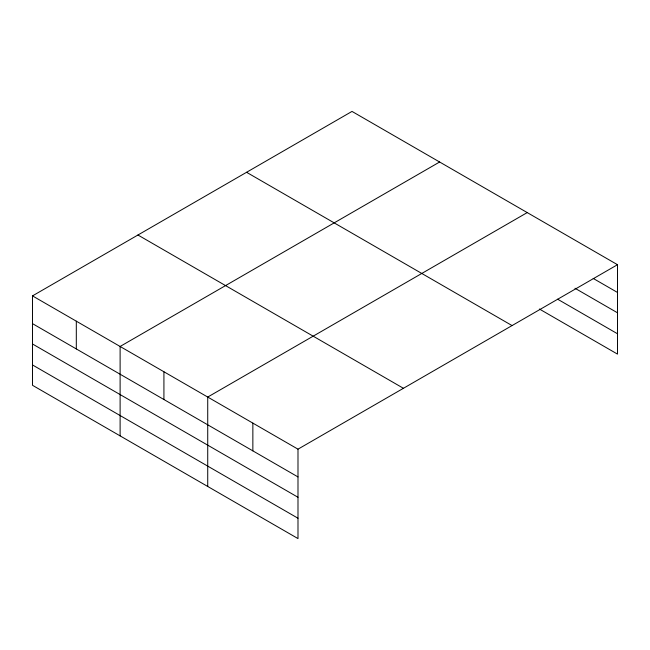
<?xml version="1.0" encoding="UTF-8"?>
<svg xmlns="http://www.w3.org/2000/svg" width="650" height="650" viewBox="0 0 650 650"><rect width="100%" height="100%" fill="white"/><g stroke="black" fill="none" stroke-linecap="round" stroke-linejoin="round"><path stroke-width="0.97" d="M617.5 264.704L352.007 111.418L32.5 295.888L32.5 385.296L297.993 538.582L297.993 449.166L617.5 264.704L617.5 354.112L539.386 309.018M439.619 162.004L120.112 346.466L120.112 435.882M527.231 212.582L207.724 397.053L207.724 486.468M593.198 278.428L617.5 292.459M574.974 288.251L617.5 312.804M557.611 299.195L617.5 333.767M246.569 172.291L512.062 325.577M137.938 235.007L403.431 388.294M32.5 295.888L297.993 449.166M32.5 323.643L297.993 476.929M32.5 343.988L297.993 497.274M32.5 364.951L297.993 518.237M252.858 423.109L252.858 450.872M163.922 371.759L163.922 399.523M76.31 321.173L76.31 348.936"/></g></svg>
